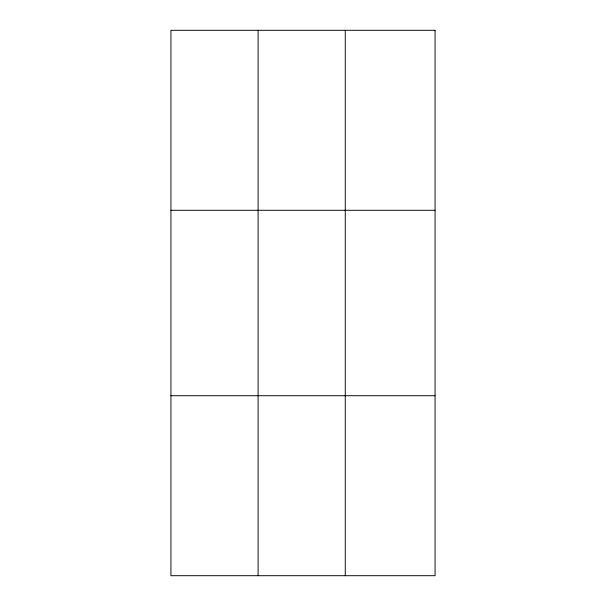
<?xml version="1.0" encoding="UTF-8"?>
<svg xmlns="http://www.w3.org/2000/svg" width="606" height="606" viewBox="0 0 606 606"><rect width="100%" height="100%" fill="white"/><g stroke="black" fill="none" stroke-linecap="round" stroke-linejoin="round"><path stroke-width="0.91" d="M258.103 575.7L258.103 30.3M345.261 575.7L345.261 30.3M170.937 210.282L435.063 210.282M170.937 395.718L435.063 395.718M435.063 30.3L435.063 575.7L170.937 575.7L170.937 30.3L435.063 30.3"/></g></svg>
